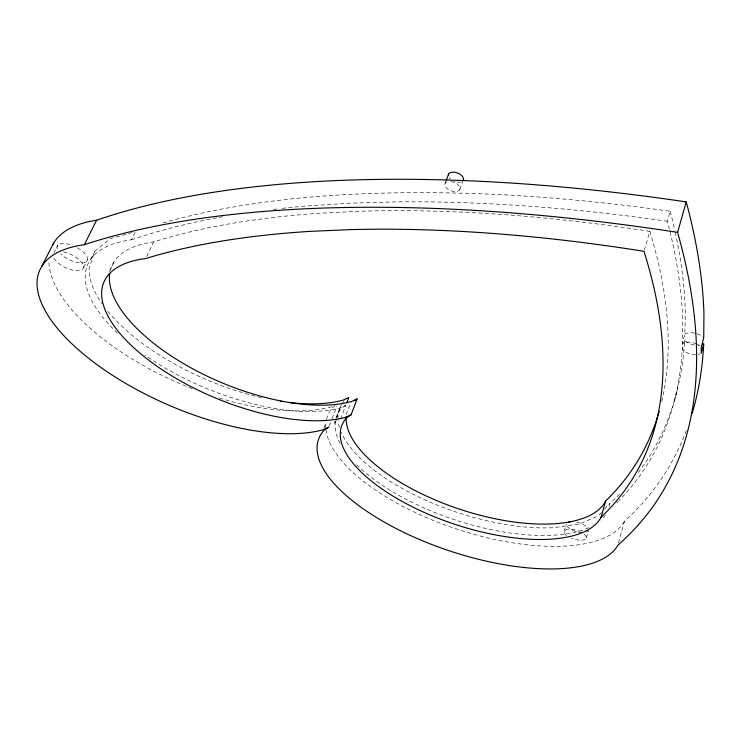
<?xml version="1.0" encoding="UTF-8"?>
<svg xmlns="http://www.w3.org/2000/svg" width="741" height="741" viewBox="0 0 741 741"><rect width="100%" height="100%" fill="white"/><g stroke="black" fill="none" stroke-linecap="round" stroke-linejoin="round"><path stroke-width="0.56" stroke-dasharray="3.71 2.78" d="M696.475 343.889A11.411 5.789 14.4 0 0 683.202 343.018L682.331 343.602L684.86 334.256L685.268 311.489A1302.132 531.862 33.7 0 0 675.107 231.664M674.338 401.011L676.737 392.054M684.749 340.212L682.239 349.715A1307.68 528.741 33.5 0 1 619.115 500.434M618.494 542.977L624.422 521.34A1474.46 581.315 34.5 0 0 686.342 430.54M608.963 506.529L609.806 503.547A1302.132 531.862 33.7 0 0 620.56 493.173M586.316 538.022L588.484 530.426M669.382 229.238A1307.68 528.741 33.5 0 0 667.326 221.263L670.207 211.287A863.673 318.834 14.2 0 0 501.805 194.716C437.968 191.586 373.918 191.715 310.201 197.106A863.673 318.834 14.2 0 0 162.149 223.152M644.29 250.208L649.838 231.359A800.4 297.53 14.6 0 0 359.746 211.259L318.926 213.288A800.4 297.53 14.6 0 0 153.609 241.936A145.921 64.448 22.9 0 0 110.4 269.937M564.216 531.492L566.439 523.924M132.102 232.581L110.307 238.676L94.691 251.329L89.115 268.372A153.359 67.644 23.2 0 0 102.138 303.903M459.716 189.742L463.181 180.378M445.1 183.36L445.878 181.286M340.601 418.943L345.806 405.299L340.128 407.874A153.804 67.116 23.1 0 1 144.967 355.217M334.126 423.556L334.923 421.462M336.525 417.285L340.128 407.874M335.182 422.972L338.109 415.321M329.199 426.066L331.644 419.712M332.051 418.646L336.942 405.929M323.9 428.252L325.901 423.074A157.74 65.421 18.4 0 0 325.957 429.298M146.699 256.46L153.609 241.936M117.513 333.126A153.804 67.116 23.1 0 1 131.426 239.834L135.381 231.674M109.409 271.715L114.79 260.637M83.622 267.547L87.512 259.702M90.763 259.248L94.691 251.329M53.806 253.052L57.798 245.215M601.414 512.605L598.357 515.903L579.119 524.044L553.684 527.703A143.3 60.336 18.5 0 1 341.203 432.235M604.461 509.308L609.806 503.547M345.806 405.299L341.258 408.513A143.68 59.836 18.5 0 0 335.682 419.647M335.238 405.559L332.718 407.309A157.74 65.421 18.4 0 0 326.216 420.814M684.86 334.256L685.721 333.672A11.374 5.826 14.4 0 1 696.179 333.515M649.838 231.359A1140.594 471.869 32.2 0 1 661.454 402.743M131.426 239.834A866.062 316.24 14.2 0 1 222.763 216.761M273.17 209.37A866.062 316.24 14.2 0 1 277.643 208.86M282.154 208.36A866.062 316.24 14.2 0 1 306.413 206.026L350.308 203.173L397.028 201.876A866.062 316.24 14.2 0 1 667.326 221.263M699.884 345.25A11.374 5.826 14.4 0 1 698.133 345.362M694.354 345.019A11.374 5.826 14.4 0 1 685.268 340.832L684.749 340.415A1302.132 531.862 33.7 0 1 638.01 472.925M697.133 333.802A11.374 5.826 14.4 0 1 703.413 337.312M700.365 353.809A11.411 5.789 14.4 0 1 698.235 354.448M695.669 354.68A11.411 5.789 14.4 0 1 682.757 350.132L682.239 349.715L682.674 320.955A1307.68 528.741 33.5 0 0 669.66 230.368M697.346 344.287A11.411 5.789 14.4 0 1 698.958 345.176M583.936 533.946A11.523 4.548 16.8 0 1 584.251 539.763A11.523 4.548 16.8 0 1 571.302 538.142M566.67 535.558A11.523 4.548 16.8 0 1 566.281 529.704A11.523 4.548 16.8 0 1 579.267 531.325M587.789 531.464A11.495 4.585 16.7 0 1 586.39 532.195M581.926 532.612A11.495 4.585 16.7 0 1 566.532 525.184M576.683 522.21A11.495 4.585 16.7 0 1 587.622 527.777M618.318 501.259A1307.68 528.741 33.5 0 1 616.707 502.889M346.473 414.682A136.872 57.733 18.5 0 1 351.892 402.826M605.369 515.143A143.68 59.836 18.5 0 1 600.877 520.117M588.91 527.648A143.68 59.836 18.5 0 1 355.087 463.245M340.11 443.489A143.68 59.836 18.5 0 1 335.469 420.749M331.653 406.716A170.198 74.174 23.5 0 1 219.067 397.954M192.16 388.627A170.198 74.174 23.5 0 1 48.906 262.147M624.422 521.34A157.74 65.421 18.4 0 1 465.431 531.816A157.74 65.421 18.4 0 1 326.086 430.373M339.517 427.585A143.3 60.336 18.5 0 1 338.137 420.74M338.053 419.638A143.3 60.336 18.5 0 1 341.536 404.577M342.138 403.586A143.3 60.336 18.5 0 1 344.241 400.733M670.207 211.287A1302.132 531.862 33.7 0 1 674.866 230.553M261.378 397.63A153.359 67.644 23.2 0 1 106.528 309.794M450.695 181.554A7.994 4.465 20.7 0 1 459.902 189.363A7.994 4.465 20.7 0 1 447.823 189.122A7.994 4.465 20.7 0 1 448.814 181.517M461.069 181.906A7.966 4.492 20.7 0 1 453.668 181.119M450.333 179.007A7.966 4.492 20.7 0 1 449.185 177.729M77.388 247.846A16.654 7.16 26 0 1 84.909 262.444A16.654 7.16 26 0 1 60.734 253.978M57.27 249.041A16.654 7.16 26 0 1 72.451 245.521M63.485 251.894A16.7 7.104 25.9 0 1 83.075 264.565A16.7 7.104 25.9 0 1 71.951 269.974A16.7 7.104 25.9 0 1 53.287 256.849"/><path stroke-width="1.11" d="M52.648 244.854A170.198 74.174 23.5 0 1 96.617 220.216A929.807 336.275 14.1 0 1 686.24 201.904A1474.46 581.315 34.5 0 1 703.95 313.184L703.737 337.701L701.255 347.084L701.218 353.253L703.681 343.917L702.829 344.472M703.681 343.917L703.672 345A1474.46 581.315 34.5 0 1 692.094 413.561M96.617 220.216L84.372 244.687A171.653 72.396 23.4 0 0 90.383 359.663A171.653 72.396 23.4 0 0 322.696 429.9L328.791 427.131L323.771 430.493A158.991 63.782 18.5 0 0 430.678 544.07A158.991 63.782 18.5 0 0 617.901 545.144A1494.847 571.246 34 0 0 677.598 232.368L686.24 201.904M109.705 273.327A145.921 64.448 22.9 0 0 195.485 370.278A145.921 64.448 22.9 0 0 351.716 401.427L357.116 398.89L351.086 414.803L346.621 417.785A137.622 56.77 18.5 0 0 438.44 518.385A137.622 56.77 18.5 0 0 601.062 517.199L605.638 500.999A1140.594 471.869 32.2 0 0 659.221 411.264M446.267 180.248L448.62 174.015M346.927 402.372L348.789 397.491L343.111 400.103A153.359 67.644 23.2 0 1 289.212 402.493M41.626 266.575L53.723 242.937M354.43 400.724L357.116 398.89M351.086 414.803L345.695 417.276A146.764 63.42 22.8 0 1 145.051 357.338A146.764 63.42 22.8 0 1 145.718 258.535A804.828 292.565 14.8 0 1 311.387 231.294L352.355 229.562A804.828 292.565 14.8 0 1 643.966 251.31A1149.699 465.783 31.9 0 1 601.062 517.199M84.372 244.687A937.578 327.967 14.3 0 1 677.598 232.368M605.638 500.999A136.872 57.733 18.5 0 1 461.486 509.808A136.872 57.733 18.5 0 1 346.223 416.757M282.553 401.622A153.359 67.644 23.2 0 1 280.385 401.298M448.296 175.145A7.966 4.492 20.7 0 1 457.188 172.866A7.966 4.492 20.7 0 1 463.181 180.378M568.467 522.127A11.495 4.585 16.7 0 1 570.459 521.72"/></g></svg>
